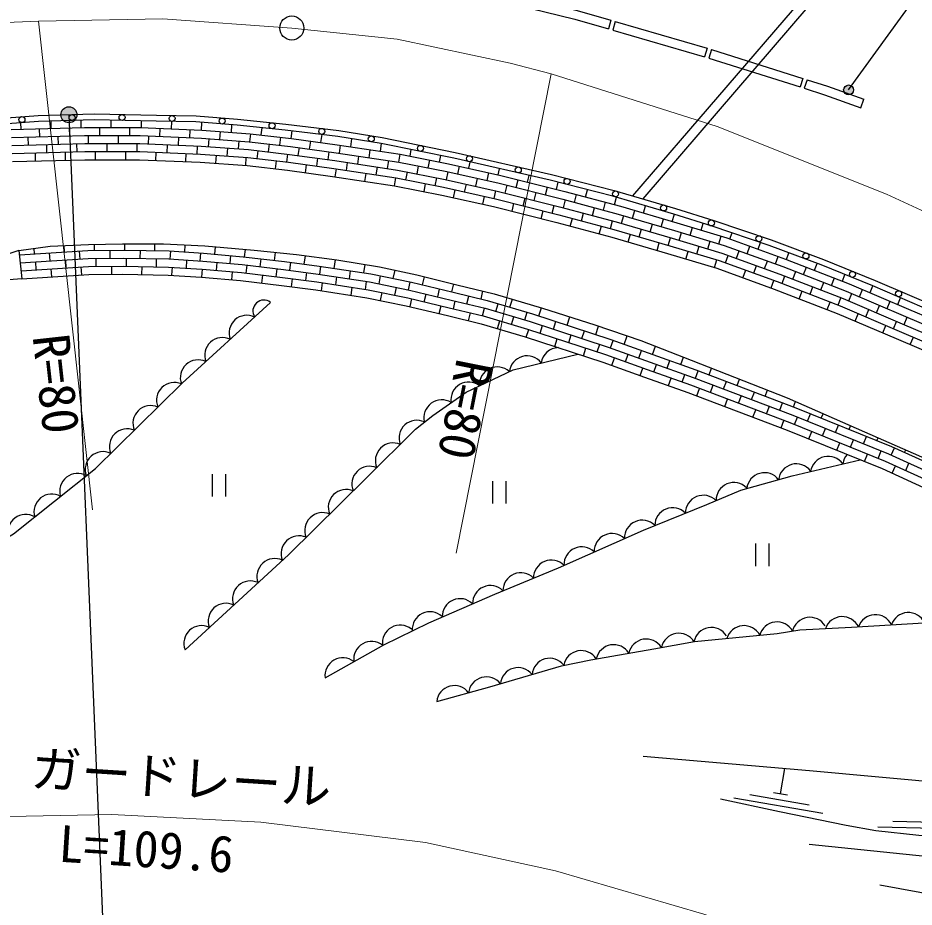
# Model space of a CAD drawing. Units: millimetres at full size, sheet at 1:1000; details may follow other scales. Extents: x 40000 to 680000, y 20000 to 380000.
# Drawn here: x 155240 to 199974, y 264143 to 308546 of the extents above; entities that cross this region are included whole.
import ezdxf
from ezdxf.enums import TextEntityAlignment as Align

# ---------------------------------------------------------------- set-up
doc = ezdxf.new("R2010")
doc.units = ezdxf.units.MM
doc.header["$LTSCALE"] = 1000
doc.linetypes.add('CHAIN', pattern=[18.5, 12, -1.5, 3.5, -1.5])
for name, color, linetype, lineweight in [('M-BGD', 7, 'Continuous', 25), ('M-BGD-EXST', 7, 'Continuous', 25), ('M-BMK', 2, 'CHAIN', 13), ('M-BMK-SRVR', 3, 'Continuous', 25), ('M-STR-HTXT', 7, 'Continuous', 13), ('M-STR-STRC', 7, 'Continuous', 25)]:
    doc.layers.add(name, color=color, linetype=linetype, lineweight=lineweight)
doc.styles.add('ＭＳ ゴシック', font='')
doc.styles.get('ＭＳ ゴシック').set_extended_font_data('MS Gothic')

msp = doc.modelspace()

# ---------------------------------------------------------------- hatches: boundary and pattern name
at = {"layer": 'M-BGD-EXST'}
msp.add_hatch(color=256, dxfattribs=at).paths.add_polyline_path([(196927, 305067, -1), (196488, 304828, -1)])
at = {"layer": 'M-STR-STRC'}
msp.add_hatch(color=256, dxfattribs=at).paths.add_polyline_path([(157447, 303494, -1), (158122, 303923, -1)])

# ---------------------------------------------------------------- linework, layer by layer
at = {"layer": 'M-BGD'}
for p, q in [((194396, 309534), (185916, 299668)), ((194775, 309208), (186442, 299514)), ((184844, 308427), (184718, 307995)), ((185061, 308364), (184935, 307932)), ((185061, 308364), (189645, 307031)), ((184935, 307932), (189520, 306599)), ((189645, 307031), (189520, 306599)), ((189861, 306966), (189736, 306534)), ((189861, 306966), (194419, 305527)), ((189736, 306534), (194284, 305098)), ((194419, 305527), (194284, 305098)), ((194630, 305460), (194494, 305031)), ((197309, 304061), (197461, 304484)), ((155403, 302984), (155394, 303313)), ((156902, 303023), (156892, 303393)), ((158402, 303062), (158392, 303434)), ((159901, 303067), (159901, 303435)), ((161401, 303065), (161415, 303404)), ((162900, 303002), (162916, 303374)), ((164399, 302940), (164415, 303327)), ((156332, 302608), (156322, 303008)), ((157832, 302647), (157821, 303047)), ((159331, 302667), (159331, 303067)), ((160831, 302667), (160831, 303067)), ((162330, 302626), (162347, 303025)), ((163829, 302564), (163846, 302963)), ((165326, 302473), (165355, 302872)), ((165895, 302832), (165922, 303207)), ((167389, 302700), (167430, 303062)), ((168879, 302528), (168922, 302906)), ((155762, 302193), (155752, 302593)), ((157261, 302232), (157251, 302632)), ((158761, 302267), (158761, 302667)), ((160261, 302267), (160261, 302667)), ((161761, 302249), (161777, 302649)), ((163259, 302187), (163276, 302587)), ((164757, 302113), (164786, 302512)), ((166253, 302004), (166283, 302403)), ((166822, 302362), (166868, 302760)), ((168312, 302191), (168358, 302588)), ((170365, 302323), (170420, 302725)), ((171850, 302110), (171911, 302515)), ((156691, 301817), (156681, 302217)), ((158191, 301857), (158181, 302256)), ((159691, 301867), (159691, 302267)), ((161191, 301867), (161191, 302267)), ((162690, 301810), (162706, 302210)), ((164188, 301748), (164205, 302148)), ((165685, 301644), (165714, 302043)), ((167746, 301853), (167791, 302251)), ((169234, 301672), (169289, 302068)), ((169800, 301998), (169854, 302394)), ((171285, 301791), (171345, 302186)), ((172769, 301567), (172828, 301962)), ((173333, 301886), (173391, 302270)), ((174812, 301640), (174877, 301969)), ((156121, 301402), (156111, 301802)), ((157621, 301442), (157611, 301841)), ((159121, 301467), (159121, 301867)), ((160621, 301467), (160621, 301867)), ((162120, 301433), (162136, 301833)), ((163619, 301371), (163635, 301771)), ((165116, 301285), (165145, 301684)), ((166612, 301176), (166641, 301575)), ((167179, 301516), (167225, 301913)), ((168669, 301344), (168715, 301742)), ((170155, 301141), (170210, 301537)), ((170720, 301467), (170775, 301863)), ((172204, 301248), (172264, 301643)), ((174252, 301343), (174329, 301736)), ((176284, 301350), (176347, 301670)), ((168102, 301007), (168148, 301404)), ((169590, 300815), (169645, 301211)), ((171640, 300928), (171700, 301324)), ((173123, 300704), (173183, 301100)), ((173687, 301024), (173747, 301419)), ((175163, 300756), (175240, 301148)), ((175723, 301053), (175801, 301445)), ((177192, 300749), (177279, 301140)), ((177750, 301035), (177821, 301350)), ((171076, 300609), (171135, 301004)), ((172559, 300385), (172619, 300780)), ((174603, 300458), (174680, 300851)), ((176634, 300464), (176721, 300854)), ((178656, 300423), (178743, 300813)), ((179214, 300709), (179283, 301017)), ((180670, 300347), (180754, 300681)), ((174042, 300161), (174102, 300557)), ((175514, 299871), (175591, 300263)), ((176074, 300168), (176152, 300561)), ((177540, 299852), (177627, 300242)), ((178098, 300138), (178185, 300528)), ((179560, 299801), (179657, 300189)), ((180115, 300074), (180212, 300462)), ((182125, 299981), (182214, 300336)), ((176982, 299567), (177069, 299957)), ((179005, 299526), (179092, 299916)), ((181015, 299435), (181112, 299823)), ((181570, 299708), (181667, 300096)), ((183023, 299335), (183125, 299722)), ((183576, 299602), (183672, 299965)), ((178447, 299240), (178534, 299631)), ((179905, 298889), (180002, 299277)), ((180460, 299162), (180557, 299550)), ((182469, 299068), (182572, 299455)), ((184472, 298950), (184575, 299337)), ((185026, 299217), (185124, 299587)), ((181360, 298524), (181457, 298912)), ((181915, 298797), (182012, 299185)), ((183919, 298683), (184021, 299070)), ((185916, 298545), (186030, 298929)), ((186466, 298800), (186574, 299163)), ((182812, 298149), (182915, 298536)), ((183365, 298416), (183468, 298803)), ((184815, 298031), (184918, 298418)), ((185367, 298291), (185480, 298674)), ((187355, 298120), (187468, 298503)), ((187905, 298374), (188013, 298740)), ((184262, 297764), (184364, 298151)), ((186255, 297611), (186369, 297994)), ((186805, 297865), (186918, 298249)), ((188793, 297693), (188907, 298076)), ((189343, 297947), (189442, 298282)), ((185705, 297356), (185819, 297740)), ((187693, 297185), (187807, 297569)), ((188243, 297439), (188357, 297822)), ((190231, 297265), (190345, 297649)), ((190777, 297510), (190885, 297807)), ((156076, 296759), (156058, 297036)), ((157573, 296857), (157552, 297177)), ((159070, 296935), (159068, 297237)), ((160570, 296946), (160576, 297257)), ((162070, 296920), (162076, 297257)), ((163568, 296857), (163590, 297205)), ((165064, 296748), (165097, 297113)), ((187143, 296931), (187257, 297314)), ((189131, 296758), (189245, 297141)), ((189681, 297012), (189795, 297395)), ((191646, 296770), (191782, 297146)), ((192188, 297000), (192308, 297333)), ((155289, 296930), (155437, 295515)), ((156850, 296409), (156824, 296808)), ((158347, 296506), (158321, 296905)), ((159846, 296542), (159843, 296942)), ((161346, 296532), (161353, 296932)), ((162846, 296503), (162871, 296902)), ((164343, 296407), (164368, 296806)), ((165837, 296277), (165872, 296676)), ((166558, 296613), (166601, 296983)), ((168048, 296439), (168094, 296836)), ((169536, 296250), (169592, 296673)), ((188581, 296504), (188695, 296887)), ((190563, 296312), (190699, 296688)), ((191105, 296541), (191241, 296917)), ((193057, 296260), (193193, 296636)), ((193598, 296488), (193725, 296818)), ((156159, 295963), (156133, 296362)), ((157656, 296060), (157630, 296460)), ((159154, 296136), (159150, 296536)), ((159930, 295743), (159926, 296143)), ((160654, 296144), (160661, 296544)), ((162153, 296118), (162161, 296518)), ((163652, 296050), (163677, 296450)), ((165147, 295937), (165183, 296336)), ((166641, 295797), (166687, 296195)), ((167328, 296120), (167375, 296517)), ((168818, 295941), (168870, 296338)), ((170305, 295744), (170365, 296139)), ((171021, 296039), (171087, 296469)), ((172504, 295812), (172568, 296236)), ((190019, 296076), (190133, 296460)), ((191973, 295801), (192109, 296177)), ((192515, 296030), (192651, 296407)), ((194997, 295947), (195129, 296289)), ((156934, 295613), (156908, 296012)), ((158431, 295710), (158405, 296109)), ((161430, 295731), (161437, 296131)), ((162929, 295696), (162955, 296095)), ((164426, 295600), (164461, 295998)), ((165920, 295467), (165956, 295865)), ((167411, 295305), (167458, 295702)), ((168130, 295623), (168177, 296021)), ((169618, 295432), (169670, 295829)), ((171788, 295517), (171848, 295912)), ((173976, 295530), (174064, 295956)), ((191432, 295572), (191568, 295948)), ((193920, 295506), (194064, 295879)), ((194459, 295727), (194603, 296100)), ((196396, 295406), (196521, 295729)), ((168900, 295123), (168952, 295520)), ((170386, 294922), (170447, 295317)), ((171103, 295217), (171163, 295613)), ((172585, 294990), (172646, 295386)), ((173266, 295267), (173346, 295658)), ((174736, 294966), (174816, 295358)), ((175442, 295211), (175541, 295624)), ((176901, 294862), (176996, 295261)), ((192842, 295061), (192978, 295437)), ((193382, 295285), (193526, 295658)), ((195319, 294965), (195463, 295338)), ((195858, 295186), (196002, 295559)), ((171869, 294695), (171930, 295091)), ((173346, 294434), (173426, 294826)), ((174056, 294697), (174136, 295089)), ((176195, 294619), (176288, 295008)), ((178359, 294509), (178455, 294909)), ((194242, 294524), (194387, 294897)), ((194781, 294744), (194925, 295117)), ((197247, 294621), (197405, 294989)), ((197780, 294828), (197922, 295159)), ((174814, 294127), (174907, 294516)), ((175520, 294369), (175613, 294758)), ((176979, 294020), (177073, 294409)), ((177653, 294269), (177747, 294657)), ((179801, 294098), (179921, 294503)), ((195641, 293983), (195786, 294356)), ((196180, 294203), (196324, 294576)), ((196714, 294414), (196872, 294782)), ((198626, 294030), (198783, 294398)), ((199159, 294237), (199300, 294567)), ((176273, 293778), (176366, 294167)), ((178437, 293668), (178531, 294056)), ((179104, 293888), (179218, 294271)), ((181236, 293662), (181369, 294068)), ((197560, 293617), (197718, 293984)), ((198093, 293823), (198251, 294191)), ((177731, 293427), (177825, 293815)), ((179875, 293241), (179989, 293625)), ((180542, 293461), (180656, 293844)), ((182662, 293196), (182798, 293612)), ((197027, 293410), (197185, 293777)), ((199472, 293233), (199628, 293601)), ((179178, 293031), (179292, 293415)), ((181307, 292797), (181432, 293178)), ((181970, 293002), (182094, 293382)), ((184088, 292730), (184226, 293152)), ((198406, 292819), (198564, 293187)), ((198939, 293026), (199097, 293394)), ((180615, 292603), (180739, 292983)), ((182733, 292331), (182857, 292712)), ((183395, 292536), (183520, 292916)), ((185507, 292245), (185657, 292662)), ((199786, 292231), (199942, 292599)), ((182041, 292137), (182165, 292517)), ((184159, 291866), (184283, 292246)), ((184820, 292067), (184955, 292443)), ((186918, 291737), (187066, 292147)), ((183467, 291671), (183591, 292051)), ((185575, 291370), (185710, 291747)), ((186232, 291559), (186367, 291935)), ((184888, 291192), (185023, 291568)), ((186987, 290864), (187120, 291241)), ((187645, 291056), (187778, 291433)), ((188332, 291237), (188463, 291605)), ((186300, 290684), (186435, 291061)), ((189058, 290553), (189200, 290927)), ((189741, 290721), (189868, 291055)), ((187713, 290183), (187847, 290560)), ((188401, 290364), (188534, 290741)), ((190460, 290021), (190602, 290394)), ((191143, 290189), (191264, 290506)), ((189123, 289672), (189265, 290046)), ((189807, 289841), (189948, 290215)), ((192546, 289657), (192660, 289958)), ((190526, 289140), (190668, 289514)), ((191209, 289309), (191351, 289683)), ((191863, 289488), (192005, 289862)), ((191928, 288608), (192070, 288982)), ((192611, 288776), (192753, 289150)), ((193265, 288956), (193407, 289330)), ((193948, 289125), (194049, 289391)), ((194012, 288239), (194162, 288610)), ((194661, 288407), (194811, 288778)), ((195339, 288564), (195428, 288782)), ((193331, 288076), (193473, 288450)), ((196051, 287844), (196201, 288215)), ((196729, 288000), (196801, 288176)), ((194723, 287519), (194874, 287890)), ((195402, 287675), (195552, 288046)), ((197441, 287280), (197591, 287651)), ((196114, 286955), (196264, 287326)), ((196792, 287112), (196942, 287482)), ((198120, 287437), (198174, 287572)), ((197504, 286392), (197654, 286762)), ((198182, 286548), (198332, 286919)), ((198829, 286711), (198994, 287075)), ((199498, 286847), (199554, 286970)), ((199554, 285943), (199720, 286308)), ((198885, 285807), (199050, 286172)), ((164935, 285767), (164935, 284649)), ((165602, 285767), (165602, 284649)), ((178934, 285411), (178934, 284293)), ((179601, 285411), (179601, 284293)), ((192060, 282294), (192060, 281176)), ((192726, 282294), (192726, 281176)), ((193303, 269805), (193521, 271070)), ((191774, 269764), (194730, 269255)), ((192958, 269865), (193648, 269746)), ((190984, 269596), (195418, 268832)), ((198920, 268429), (201919, 268358)), ((198163, 268147), (202662, 268041))]:
    msp.add_line(p, q, dxfattribs=at)
for points in [[(180227, 309642), (183153, 308918), (184844, 308427)], [(180118, 309205), (183036, 308483), (184718, 307995)], [(194630, 305460), (195649, 305138), (197461, 304484)], [(194494, 305031), (195505, 304712), (197309, 304061)], [(154691, 303562), (156253, 303676), (159048, 303752), (162154, 303689), (164135, 303651), (166206, 303486), (168619, 303244), (171257, 302926), (173422, 302570), (177068, 301830), (181872, 300733), (185009, 299934), (188071, 299037), (189982, 298424), (192845, 297470), (195451, 296488), (198028, 295440), (201109, 294116)], [(200987, 293841), (197912, 295163), (195342, 296209), (192744, 297187), (189889, 298139), (187983, 298750), (184930, 299644), (181801, 300441), (177005, 301537), (173368, 302275), (171215, 302629), (168586, 302946), (166179, 303187), (164120, 303351), (162148, 303389), (159049, 303452), (156268, 303376), (154712, 303263)], [(154900, 302971), (158564, 303067), (161351, 303067), (164426, 302939), (166829, 302764), (168898, 302526), (171177, 302212), (174319, 301738), (176733, 301261), (179351, 300678), (182538, 299877), (185318, 299139), (188125, 298309), (190623, 297566), (193556, 296504), (196741, 295273), (199699, 294006), (203231, 292506)], [(154919, 302571), (158569, 302667), (161342, 302667), (164403, 302540), (166791, 302366), (168848, 302129), (171120, 301816), (174250, 301343), (176651, 300870), (179258, 300289), (182438, 299490), (185210, 298754), (188011, 297925), (190498, 297186), (193416, 296130), (196590, 294902), (199543, 293638), (203069, 292140)], [(154939, 302172), (158574, 302267), (161334, 302267), (164380, 302141), (166754, 301968), (168798, 301732), (171063, 301420), (174182, 300949), (176569, 300478), (179166, 299900), (182338, 299103), (185102, 298369), (187897, 297542), (190373, 296806), (193275, 295755), (196439, 294532), (199386, 293270), (202908, 291774)], [(154959, 301772), (158580, 301867), (161326, 301867), (164357, 301741), (166716, 301569), (168748, 301335), (171006, 301024), (174113, 300555), (176487, 300087), (179074, 299510), (182238, 298715), (184994, 297984), (187783, 297158), (190248, 296426), (193135, 295381), (196288, 294161), (199229, 292902), (202747, 291408)], [(154978, 301372), (158585, 301467), (161317, 301467), (164335, 301342), (166679, 301171), (168697, 300938), (170949, 300628), (174044, 300161), (176404, 299695), (178982, 299121), (182138, 298328), (184886, 297599), (187670, 296775), (190123, 296046), (192995, 295006), (196137, 293791), (199072, 292534), (202585, 291042)], [(155289, 296930), (156848, 297145), (158756, 297232), (160464, 297257), (162509, 297257), (164578, 297158), (167041, 296945), (169148, 296733), (171155, 296459), (173287, 296123), (175150, 295722), (177145, 295223), (179015, 294775), (181421, 294052), (184046, 293214), (186340, 292429), (188846, 291457), (193634, 289575), (197492, 287870), (201565, 286091), (204739, 284540), (209454, 282064), (216238, 278504)], [(155289, 296930), (151604, 295695), (150214, 295108), (148925, 294378), (146318, 292932), (144140, 291643), (142503, 290822), (140024, 289776), (137327, 288542), (135408, 287625), (133775, 286824), (132126, 286005), (129862, 284917), (128154, 284267), (126048, 283380), (124172, 282764), (121593, 282020), (122568, 280387), (124416, 277793), (125735, 276042), (127626, 273594)], [(155312, 296709), (158730, 296932), (160490, 296947), (162797, 296907), (164503, 296798), (166478, 296622), (168553, 296379), (170282, 296152), (172861, 295758), (174880, 295345), (176960, 294848), (178668, 294435), (180922, 293765), (184834, 292487), (186927, 291734), (189086, 290970), (194071, 289078), (198852, 287140), (201396, 285987), (203742, 284821), (206223, 283493), (209715, 281700), (216162, 278361)], [(155353, 296311), (158745, 296532), (160488, 296547), (162780, 296507), (164473, 296399), (166437, 296224), (168504, 295983), (170226, 295756), (172791, 295364), (174793, 294954), (176867, 294459), (178564, 294048), (180803, 293383), (184704, 292108), (186793, 291357), (188948, 290594), (193925, 288706), (198694, 286772), (201224, 285626), (203558, 284466), (206038, 283138), (209532, 281344), (215975, 278007)], [(155395, 295913), (158760, 296132), (160487, 296147), (162764, 296107), (164442, 296000), (166396, 295826), (168455, 295586), (170169, 295360), (172721, 294970), (174707, 294564), (176773, 294070), (178460, 293662), (180683, 293001), (184575, 291730), (186658, 290981), (188811, 290219), (193778, 288334), (198536, 286405), (201052, 285265), (203375, 284110), (205852, 282784), (209349, 280989), (215788, 277654)], [(155437, 295515), (158775, 295732), (160485, 295747), (162748, 295707), (164412, 295601), (166355, 295428), (168405, 295189), (170113, 294964), (172650, 294576), (174620, 294173), (176680, 293681), (178356, 293276), (180564, 292619), (184445, 291351), (186524, 290604), (188673, 289843), (193632, 287961), (198378, 286037), (200881, 284903), (203191, 283755), (205666, 282430), (209165, 280633), (215601, 277300)], [(155437, 295515), (154340, 295429), (152076, 294949), (150979, 294572), (148424, 293099), (146605, 292031), (144461, 290746), (142918, 289724), (138547, 288196), (137211, 287712), (136262, 287228), (131560, 284720), (127988, 282984), (123308, 281516), (126092, 276777), (127928, 273830)], [(135820, 272591), (145111, 277609), (151493, 280704), (155019, 282776), (159105, 286041), (163445, 290309), (167856, 294342)], [(163582, 276996), (168745, 281736), (172644, 285581), (175085, 288002), (175944, 288699), (177620, 289864), (179969, 290975), (183187, 291762)], [(170575, 275584), (173499, 277246), (175747, 278338), (179047, 279767), (182221, 281090), (186469, 282964), (189622, 284245), (191324, 284959), (193888, 285673), (197279, 286483)], [(176145, 274414), (178804, 275141), (182372, 276197), (183845, 276495), (186984, 277040), (189015, 277403), (193134, 277800), (194274, 277982), (196850, 278114), (201579, 278412), (212156, 279084)], [(186446, 271683), (194752, 270963), (201857, 270323), (202297, 271123), (209899, 268328), (213939, 267515), (215328, 267403), (219472, 266429), (222946, 265442), (227995, 264366), (230904, 263907), (232615, 263590), (234960, 263061), (235877, 262885), (244312, 260520), (246893, 259618), (250243, 258261), (251389, 257838), (254758, 256111), (255397, 255032), (255943, 254697), (256014, 254380)], [(190310, 269555), (193258, 268913), (196583, 268226), (198069, 267960), (200219, 267738), (202723, 267628), (205273, 267539), (210725, 267340), (215655, 265809), (222128, 264036), (231213, 261623), (235220, 260595), (237502, 260038), (242313, 258603), (249276, 256239), (251794, 255364), (253392, 254926), (255256, 254486), (256014, 254380)], [(194742, 267287), (202637, 266468), (207609, 265837), (210998, 265298), (215726, 264334), (219336, 263227), (222834, 262293), (227707, 261790)], [(289631, 242697), (286159, 243446), (281958, 244153), (275672, 245125), (271271, 245814), (268103, 246512), (263515, 248573), (257998, 251269), (255277, 252375), (251891, 253802), (247056, 255434), (241769, 256895), (235973, 258366), (229181, 259848), (223690, 260472), (217883, 261422), (211363, 262701), (206245, 263765), (198266, 265236)]]:
    msp.add_lwpolyline(points, dxfattribs=at)
for centre in [(155443, 303467), (157941, 303572), (160440, 303574), (162939, 303524), (165435, 303397), (167924, 303163), (170408, 302878), (172879, 302507), (175333, 302029), (177779, 301514), (180216, 300957), (182649, 300380), (185070, 299760), (187470, 299057), (189854, 298307), (192227, 297518), (194574, 296658), (196898, 295738), (199203, 294771)]:
    msp.add_circle(centre, 150, dxfattribs=at)
for centre, radius, start, end in [((167518, 293907), 551, 52.206, 212.6743), ((166669, 292809), 889, 64.2516, 200.6287), ((165451, 291695), 889, 64.2516, 200.6287), ((180654, 290780), 889, 37.0886, 173.4658), ((182239, 291191), 889, 91.3923, 171.9424), ((164234, 290581), 889, 64.3258, 200.7029), ((179167, 290230), 889, 47.1077, 183.4849), ((163046, 289453), 889, 66.328, 202.7051), ((177743, 289475), 889, 52.415, 188.7922), ((176394, 288585), 889, 57.9086, 194.2858), ((161870, 288297), 889, 66.328, 202.7051), ((175153, 287565), 889, 64.5824, 200.9595), ((160693, 287140), 889, 66.328, 202.7051), ((173970, 286431), 889, 66.5817, 202.9589), ((159489, 285997), 889, 64.2858, 200.663), ((197295, 286147), 889, 137.8547, 171.6172), ((195690, 285764), 889, 35.2401, 171.6172), ((172798, 285269), 889, 66.4111, 202.7882), ((194096, 285388), 889, 37.3762, 173.7533), ((158219, 284911), 889, 60.4334, 196.8106), ((192506, 284946), 889, 37.3762, 173.7533), ((171623, 284110), 889, 66.4111, 202.7882), ((190977, 284455), 889, 44.571, 180.9482), ((156930, 283881), 889, 60.4334, 196.8106), ((189451, 283819), 889, 43.9308, 180.3079), ((187922, 283198), 889, 43.9308, 180.3079), ((155624, 282864), 889, 58.9885, 195.3656), ((170448, 282952), 889, 66.4111, 202.7882), ((186405, 282574), 889, 45.6084, 181.9855), ((184895, 281909), 889, 45.6084, 181.9855), ((169266, 281797), 889, 65.9049, 202.2821), ((183385, 281243), 889, 45.6084, 181.9855), ((168060, 280659), 889, 64.3644, 200.7415), ((181865, 280584), 889, 44.4475, 180.8246), ((180342, 279949), 889, 44.4475, 180.8246), ((166844, 279543), 889, 64.3644, 200.7415), ((178826, 279311), 889, 45.2189, 181.596), ((165629, 278427), 889, 64.3644, 200.7415), ((177312, 278656), 889, 45.2189, 181.596), ((175812, 278003), 889, 47.7184, 184.0956), ((198042, 277858), 889, 25.4165, 161.7937), ((199689, 277962), 889, 25.4165, 161.7937), ((193130, 277492), 889, 29.0007, 165.3778), ((194773, 277727), 889, 30.8646, 167.2417), ((196391, 277759), 889, 24.7456, 161.1227), ((164413, 277311), 889, 64.3644, 200.7415), ((174324, 277335), 889, 51.4287, 187.8059), ((188232, 276927), 889, 31.947, 168.3241), ((189856, 277218), 889, 31.947, 168.3241), ((191481, 277309), 889, 27.32, 163.6972), ((172889, 276520), 889, 51.4287, 187.8059), ((186606, 276639), 889, 31.6594, 168.0366), ((183366, 276061), 889, 33.2338, 169.6109), ((184980, 276357), 889, 31.6594, 168.0366), ((171455, 275704), 889, 51.4287, 187.8059), ((181792, 275681), 889, 38.3076, 174.6847), ((180210, 275212), 889, 38.3076, 174.6847), ((178620, 274748), 889, 37.0889, 173.4661), ((177028, 274313), 889, 37.0889, 173.4661)]:
    msp.add_arc(centre, radius, start, end, dxfattribs=at)
at = {"layer": 'M-BGD-EXST'}
msp.add_line((196707, 304948), (201877, 312103), dxfattribs=at)
msp.add_circle((196707, 304948), 250, dxfattribs=at)
at = {"layer": 'M-BMK'}
msp.add_lwpolyline([(75277, 279587), (101602, 291308), (114700, 297110), (126979, 302006), (132750, 304056), (138479, 305674), (145038, 307200), (150849, 308004), (154022, 308295), (156267, 308378), (162467, 308508), (168911, 308042), (174167, 307480), (179816, 306293), (181863, 305754), (190150, 303125), (198602, 299742), (208704, 295067)], dxfattribs=at)
at = {"layer": 'M-BMK-SRVR'}
msp.add_circle((168911, 308042), 600, dxfattribs=at)
at = {"layer": 'M-STR-HTXT'}
for p, q in [((158970, 283982), (156267, 308378)), ((181863, 305754), (177116, 281818))]:
    msp.add_line(p, q, dxfattribs=at)
msp.add_lwpolyline([(204430, 257617), (199023, 260209), (194863, 261947), (189483, 263785), (182076, 265950), (175593, 267369), (167367, 268380), (159923, 268767), (152206, 268619), (144451, 267698), (138541, 266740), (132627, 265285), (126719, 263451)], dxfattribs=at)
at = {"layer": 'M-STR-STRC'}
msp.add_line((157785, 303708), (159460, 263651), dxfattribs=at)
msp.add_circle((157785, 303708), 400, dxfattribs=at)

# ---------------------------------------------------------------- texts
at = {"layer": 'M-STR-HTXT', "style": 'ＭＳ ゴシック'}
for s, rotation, p in [('R=80', 276.323, (155424, 292593)), ('R=80', 258.784, (176621, 291715)), ('ガードレール', 356.343, (155816, 269625)), ('L=109.6', 356.343, (157197, 265864))]:
    msp.add_text(s, height=1833, rotation=rotation, dxfattribs=at).set_placement(p, align=Align.BOTTOM_LEFT)

doc.saveas('drawing.dxf')
